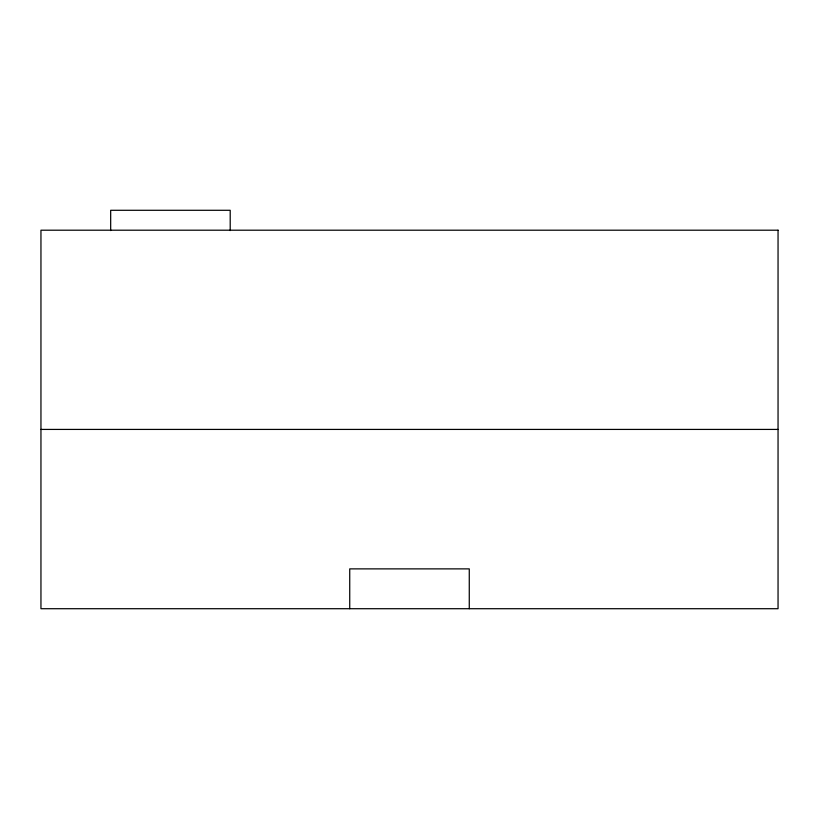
<?xml version="1.0" encoding="UTF-8"?>
<svg xmlns="http://www.w3.org/2000/svg" width="819" height="819" viewBox="0 0 819 819"><rect width="100%" height="100%" fill="white"/><g stroke="black" fill="none" stroke-linecap="round" stroke-linejoin="round"><path stroke-width="1.23" d="M40.95 429.422L778.05 429.422M469.267 608.712L469.267 568.877L349.733 568.877L349.733 608.712M230.2 230.569L230.2 210.288L110.678 210.288L110.678 230.569M778.05 230.2L40.95 230.2L40.95 608.712L778.05 608.712L778.05 230.2"/></g></svg>
